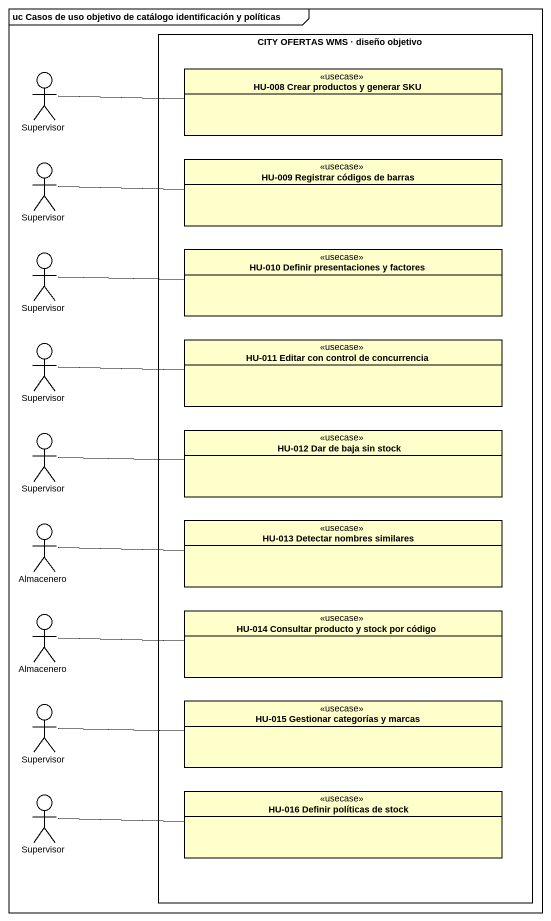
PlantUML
@startuml
mainframe uc Casos de uso objetivo de catálogo identificación y políticas
allowmixing
hide circle
hide empty members
rectangle "CITY OFERTAS WMS · diseño objetivo" as CITY_OFERTAS_WMS_diseño {
  class "HU-008 Crear productos y generar SKU" as HU_008_Crear_productos_y <<usecase>>
  class "HU-009 Registrar códigos de barras" as HU_009_Registrar_códigos_de <<usecase>>
  class "HU-010 Definir presentaciones y factores" as HU_010_Definir <<usecase>>
  class "HU-011 Editar con control de concurrencia" as HU_011_Editar_con_control <<usecase>>
  class "HU-012 Dar de baja sin stock" as HU_012_Dar_de_baja_sin_stock <<usecase>>
  class "HU-013 Detectar nombres similares" as HU_013_Detectar_nombres <<usecase>>
  class "HU-014 Consultar producto y stock por código" as HU_014_Consultar_producto_y <<usecase>>
  class "HU-015 Gestionar categorías y marcas" as HU_015_Gestionar_categorías <<usecase>>
  class "HU-016 Definir políticas de stock" as HU_016_Definir_políticas_de <<usecase>>
}
actor Supervisor
actor "Supervisor" as Supervisor_2
actor "Supervisor" as Supervisor_3
actor "Supervisor" as Supervisor_4
actor "Supervisor" as Supervisor_5
actor Almacenero
actor "Almacenero" as Almacenero_2
actor "Supervisor" as Supervisor_6
actor "Supervisor" as Supervisor_7
Supervisor -right- HU_008_Crear_productos_y
Supervisor_2 -right- HU_009_Registrar_códigos_de
Supervisor_3 -right- HU_010_Definir
Supervisor_4 -right- HU_011_Editar_con_control
Supervisor_5 -right- HU_012_Dar_de_baja_sin_stock
Almacenero -right- HU_013_Detectar_nombres
Almacenero_2 -right- HU_014_Consultar_producto_y
Supervisor_6 -right- HU_015_Gestionar_categorías
Supervisor_7 -right- HU_016_Definir_políticas_de
@enduml
